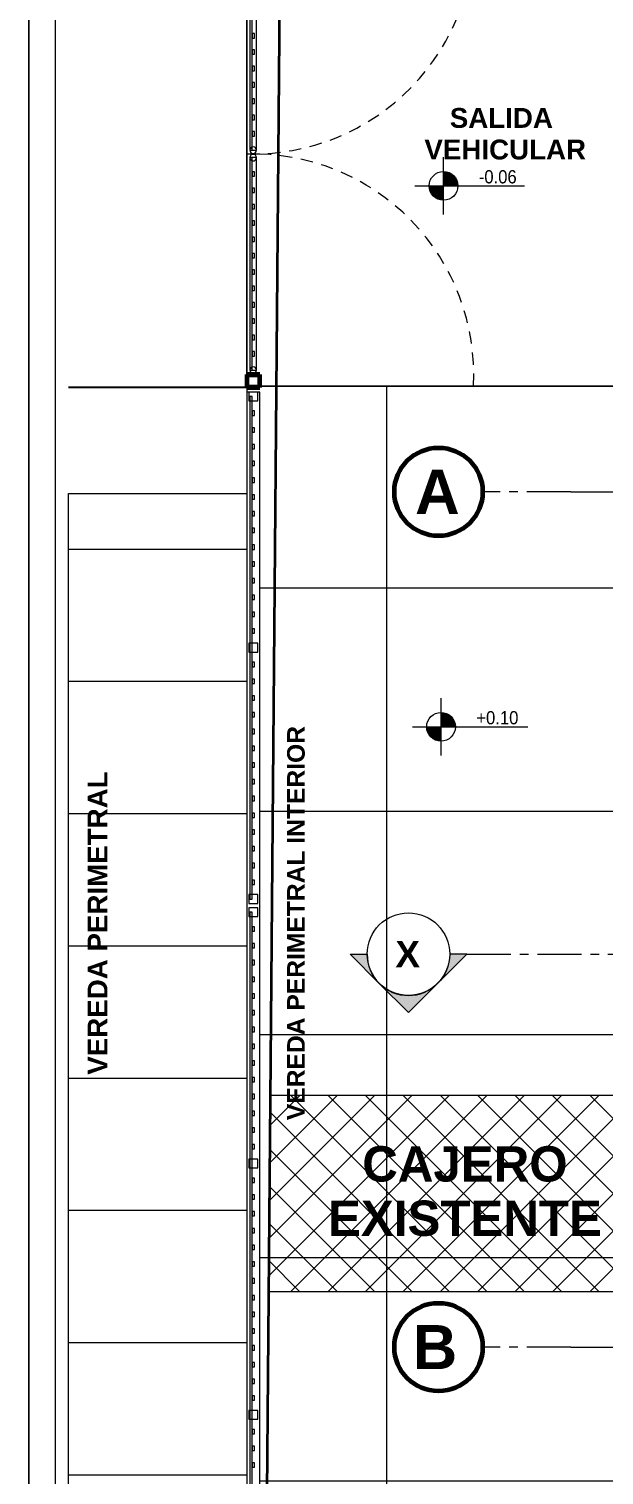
# Model space of a CAD drawing. Header units: inches. Extents: x -38 to 5698, y -33 to 92.
# Drawn here: x -0.3 to 6.22, y 28.5 to 44.9 of the extents above; entities that cross this region are included whole.
import ezdxf

# ---------------------------------------------------------------- set-up
doc = ezdxf.new("R2010")
doc.units = ezdxf.units.IN
doc.header["$MEASUREMENT"] = 0
doc.set_wipeout_variables(frame=1)
doc.header["$PDMODE"] = 1
for name, pattern in [('Hidden Line', [0.195611, 0.141111, -0.0545]), ('Punto & Raya', [0.65, 0.5, -0.075, 0, -0.075]), ('Wipeout_Contour', [1, 0, -1])]:
    doc.linetypes.add(name, pattern=pattern)
for name, color, linetype in [('02 _ ARQ _ ALB _ Ejes Generales', 7, 'Continuous'), ('08 _ STR _ EXT _ 10 Vereda Exterior', 7, 'Continuous'), ('08 _ STR _ EXT _ Cerco Perimetrico', 7, 'Continuous'), ('08 _ STR _ EXT _ Pista exterior', 7, 'Continuous'), ('Dibujo 2D - General', 7, 'Continuous'), ('ESQUEMAS', 7, 'Continuous'), ('Estructura - 03 LOSA', 7, 'Continuous'), ('Estructura - 04 MURO', 253, 'Continuous'), ('Estructura Compleja - Cubiertas', 7, 'Continuous'), ('Interior - Mobiliario', 7, 'Continuous'), ('Marcador - Secciones', 251, 'Continuous'), ('Notas - Textos', 7, 'Continuous')]:
    doc.layers.add(name, color=color, linetype=linetype)
doc.styles.add('Estilo_Generado_1', font='swisseb.ttf')
doc.styles.add('Estilo_Generado_4', font='swisse.ttf')
doc.styles.add('Estilo_Generado_8', font='arialbd.ttf')

msp = doc.modelspace()

# ---------------------------------------------------------------- hatches: boundary and pattern name
at = {"linetype": 'Continuous', "lineweight": 13, "true_color": 0x636466}
for points in [[(4.402, 43.12), (4.564, 43.12), (4.552, 43.182), (4.517, 43.235), (4.464, 43.27), (4.402, 43.283)], [(4.402, 43.12), (4.239, 43.12), (4.251, 43.058), (4.287, 43.005), (4.339, 42.97), (4.402, 42.958)], [(4.374, 36.985), (4.536, 36.985), (4.524, 37.047), (4.489, 37.1), (4.436, 37.135), (4.374, 37.147)], [(4.374, 36.985), (4.211, 36.985), (4.224, 36.922), (4.259, 36.87), (4.312, 36.835), (4.374, 36.822)]]:
    msp.add_hatch(color=251, dxfattribs=at).paths.add_polyline_path(points)
at = {"layer": 'ESQUEMAS', "linetype": 'Continuous', "lineweight": 13}
h = msp.add_hatch(dxfattribs=at)
h.set_pattern_fill('BALDOSA_30X30_0002', color=20, style=0, pattern_type=2)
h.set_pattern_definition([(45, (4.62916, 31.69065), (-0.212132, 0.212132), []), (135, (4.62916, 31.69065), (0.212132, 0.212132), [])])
h.paths.add_polyline_path([(6.841, 30.58), (6.841, 32.802), (2.436, 32.802), (2.417, 30.58)])
at = {"layer": 'Estructura - 03 LOSA', "linetype": 'Continuous', "lineweight": 13}
h = msp.add_hatch(dxfattribs=at)
h.set_pattern_fill('CEMENTO_PULIDO_Y_BRUÑADO_FA', color=251, style=0, pattern_type=2)
h.set_pattern_definition([(360, (3.7574, 18.3027), (0, 2.53199), []), (90, (3.7574, 18.3027), (-3.6, 0), [])])
h.paths.add_polyline_path([(2.17, 26.05), (8.821, 26.05), (8.822, 29.453), (8.822, 30.7), (8.25, 30.7), (8.25, 33.82), (9.07, 33.82), (9.07, 39.9), (23.57, 39.9), (51.57, 39.9), (51.57, 23.382), (52.92, 23.382), (52.92, 40.85), (9.07, 40.85), (2.17, 40.85)])
at = {"layer": 'Marcador - Secciones', "linetype": 'Continuous', "lineweight": 13}
for points in [[(3.342, 34.407), (3.673, 34.075, -0.198912), (3.536, 34.407)], [(4.667, 34.407), (4.473, 34.407, -0.198912), (4.335, 34.075)], [(3.673, 34.075), (4.004, 33.744), (4.335, 34.075, -0.414214)]]:
    msp.add_hatch(color=7, dxfattribs=at).paths.add_polyline_path(points)

# ---------------------------------------------------------------- linework, layer by layer
at = {"color": 251, "linetype": 'Continuous', "lineweight": 13, "true_color": 0x636466}
for p, q in [((4.402, 42.795), (4.402, 43.445)), ((4.077, 43.12), (5.319, 43.12)), ((4.374, 36.66), (4.374, 37.31)), ((4.049, 36.985), (5.36, 36.985))]:
    msp.add_line(p, q, dxfattribs=at)
for centre in [(4.402, 43.12), (4.374, 36.985)]:
    msp.add_circle(centre, 0.163, dxfattribs=at)
at = {"layer": '02 _ ARQ _ ALB _ Ejes Generales', "color": 252, "linetype": 'Punto & Raya', "lineweight": 13}
for p, q in [((5.845, 39.65), (4.845, 39.65)), ((5.845, 39.65), (54.57, 39.65)), ((5.845, 29.95), (4.845, 29.95)), ((5.845, 29.95), (54.57, 29.95))]:
    msp.add_line(p, q, dxfattribs=at)
at = {"layer": '02 _ ARQ _ ALB _ Ejes Generales', "color": 7, "linetype": 'Continuous', "lineweight": 60}
for centre in [(4.345, 39.65), (4.345, 29.95)]:
    msp.add_circle(centre, 0.5, dxfattribs=at)
at = {"layer": '02 _ ARQ _ ALB _ Ejes Generales', "color": 7, "linetype": 'Punto & Raya', "lineweight": 13}
for p in [(5.845, 39.65), (5.845, 39.65), (5.845, 29.95), (5.845, 29.95)]:
    msp.add_point(p, dxfattribs=at)
at = {"layer": '08 _ STR _ EXT _ 10 Vereda Exterior', "color": 7, "linetype": 'Continuous', "lineweight": 13}
for p, q in [((-0.3, 0), (-0.3, 71.641)), ((0, 0), (0, 71.641))]:
    msp.add_line(p, q, dxfattribs=at)
at = {"layer": '08 _ STR _ EXT _ Cerco Perimetrico', "color": 7, "linetype": 'Continuous', "lineweight": 13}
for p, q in [((2.17, 40.982), (2.17, 45.982)), ((2.17, 43.482), (2.32, 43.482))]:
    msp.add_line(p, q, dxfattribs=at)
at = {"layer": '08 _ STR _ EXT _ Cerco Perimetrico', "color": 167, "linetype": 'Continuous', "lineweight": 18, "flags": 128}
for points in [[(2.282, 45.934), (2.207, 45.934), (2.207, 43.525), (2.282, 43.525)], [(2.232, 45.934), (2.207, 45.934), (2.207, 43.525), (2.232, 43.525)], [(2.232, 45.934), (2.207, 45.934), (2.207, 43.525), (2.232, 43.525)], [(2.282, 45.934), (2.207, 45.934), (2.207, 43.525), (2.282, 43.525)], [(2.257, 44.847), (2.232, 44.847), (2.232, 44.797), (2.257, 44.797)], [(2.257, 44.662), (2.232, 44.662), (2.232, 44.612), (2.257, 44.612)], [(2.257, 44.476), (2.232, 44.476), (2.232, 44.426), (2.257, 44.426)], [(2.257, 44.291), (2.232, 44.291), (2.232, 44.241), (2.257, 44.241)], [(2.257, 44.106), (2.232, 44.106), (2.232, 44.056), (2.257, 44.056)], [(2.257, 43.92), (2.232, 43.92), (2.232, 43.87), (2.257, 43.87)], [(2.257, 43.735), (2.232, 43.735), (2.232, 43.685), (2.257, 43.685)], [(2.207, 41.03), (2.282, 41.03), (2.282, 43.44), (2.207, 43.44)], [(2.207, 41.03), (2.232, 41.03), (2.232, 43.44), (2.207, 43.44)], [(2.207, 41.03), (2.232, 41.03), (2.232, 43.44), (2.207, 43.44)], [(2.207, 41.03), (2.282, 41.03), (2.282, 43.44), (2.207, 43.44)], [(2.232, 43.229), (2.257, 43.229), (2.257, 43.279), (2.232, 43.279)], [(2.232, 43.044), (2.257, 43.044), (2.257, 43.094), (2.232, 43.094)], [(2.232, 42.858), (2.257, 42.858), (2.257, 42.908), (2.232, 42.908)], [(2.232, 42.673), (2.257, 42.673), (2.257, 42.723), (2.232, 42.723)], [(2.232, 42.488), (2.257, 42.488), (2.257, 42.538), (2.232, 42.538)], [(2.232, 42.302), (2.257, 42.302), (2.257, 42.352), (2.232, 42.352)], [(2.232, 42.117), (2.257, 42.117), (2.257, 42.167), (2.232, 42.167)], [(2.232, 41.932), (2.257, 41.932), (2.257, 41.982), (2.232, 41.982)], [(2.232, 41.746), (2.257, 41.746), (2.257, 41.796), (2.232, 41.796)], [(2.232, 41.561), (2.257, 41.561), (2.257, 41.611), (2.232, 41.611)], [(2.232, 41.375), (2.257, 41.375), (2.257, 41.425), (2.232, 41.425)], [(2.232, 41.19), (2.257, 41.19), (2.257, 41.24), (2.232, 41.24)]]:
    msp.add_lwpolyline(points, close=True, dxfattribs=at)
for points in [[(2.207, 43.525, 1), (2.282, 43.525, 1)], [(2.282, 43.44, 1), (2.207, 43.44, 1)], [(2.282, 41.03, 1), (2.207, 41.03, 1)]]:
    msp.add_lwpolyline(points, format="xyb", close=True, dxfattribs=at)
at = {"layer": '08 _ STR _ EXT _ Pista exterior', "color": 7, "linetype": 'Continuous', "lineweight": 13, "flags": 128}
msp.add_lwpolyline([(-0.3, 71.64), (-0.3, 0)], dxfattribs=at)
at = {"layer": 'Dibujo 2D - General', "color": 7, "linetype": 'Hidden Line', "lineweight": 13}
msp.add_arc((2.245, 45.982), 2.5, 268.2808, 3.44, dxfattribs=at)
at = {"layer": 'ESQUEMAS', "color": 20, "linetype": 'Continuous', "lineweight": 13, "flags": 128}
msp.add_lwpolyline([(6.841, 30.58), (6.841, 32.802), (2.436, 32.802), (2.417, 30.58)], close=True, dxfattribs=at)
at = {"layer": 'Estructura - 03 LOSA', "color": 7, "linetype": 'Continuous', "lineweight": 18, "flags": 128}
for points in [[(2.17, 40.85), (9.07, 40.85), (9.07, 46.132), (2.17, 46.132)], [(2.17, 26.05), (8.821, 26.05), (8.822, 29.453), (8.822, 30.7), (8.25, 30.7), (8.25, 33.82), (9.07, 33.82), (9.07, 39.9), (23.57, 39.9), (51.57, 39.9), (51.57, 23.382), (52.92, 23.382), (52.92, 40.85), (9.07, 40.85), (2.17, 40.85)]]:
    msp.add_lwpolyline(points, close=True, dxfattribs=at)
at = {"layer": 'Interior - Mobiliario', "color": 7, "linetype": 'Continuous', "lineweight": 60}
for p, q in [((2.32, 40.982), (2.17, 40.982)), ((2.175, 40.977), (2.315, 40.977))]:
    msp.add_line(p, q, dxfattribs=at)
at = {"layer": 'Marcador - Secciones', "color": 251, "linetype": 'Punto & Raya', "lineweight": 13}
msp.add_line((4.667, 34.407), (55.94, 34.407), dxfattribs=at)
at = {"layer": 'Marcador - Secciones', "color": 7, "linetype": 'Continuous', "lineweight": 13, "flags": 128}
for points in [[(3.342, 34.407), (3.536, 34.407, 0.198912), (3.673, 34.075)], [(4.667, 34.407), (4.473, 34.407, -0.198912), (4.335, 34.075)], [(3.673, 34.075, 0.414214), (4.335, 34.075), (4.004, 33.744)]]:
    msp.add_lwpolyline(points, format="xyb", close=True, dxfattribs=at)
at = {"layer": 'Marcador - Secciones', "color": 7, "linetype": 'Continuous', "lineweight": 13}
msp.add_circle((4.004, 34.407), 0.468, dxfattribs=at)

# ---------------------------------------------------------------- texts
at = {"color": 251, "lineweight": 13, "true_color": 0x636466, "char_height": 0.15, "attachment_point": 7, "style": 'Estilo_Generado_4'}
for s, insert in [('\\A1;{\\W0.900000x;\\pql;\\fSwis721 Ex BT|b0|i0|c0|p34;-0.06}', (4.802, 43.146)), ('\\A1;{\\W0.900000x;\\pql;\\fSwis721 Ex BT|b0|i0|c0|p34;+0.10}', (4.774, 37.011))]:
    msp.add_mtext(s, dxfattribs=dict(at, insert=insert))
at = {"layer": '02 _ ARQ _ ALB _ Ejes Generales', "color": 7, "lineweight": 30, "char_height": 0.5, "attachment_point": 1, "style": 'Estilo_Generado_1'}
for s, insert in [('\\A1;{\\pql;\\pt0;\\fSwis721 Ex BT|b1|i0|c0|p34;A}', (4.08, 39.9)), ('\\A1;{\\pql;\\pt0;\\fSwis721 Ex BT|b1|i0|c0|p34;B}', (4.053, 30.2))]:
    msp.add_mtext(s, dxfattribs=dict(at, insert=insert))
at = {"layer": 'ESQUEMAS', "color": 7, "linetype": 'Continuous', "lineweight": 13, "insert": (4.645, 32.228), "char_height": 0.4, "attachment_point": 2, "line_spacing_factor": 0.924085, "style": 'Estilo_Generado_8'}
msp.add_mtext('\\A1;{\\pqc;\\fArial|b1|i0|c0|p34;CAJERO\\P\\pqc;\\fArial|b1|i0|c0|p34;EXISTENTE}', dxfattribs=at)
at = {"layer": 'Marcador - Secciones', "color": 5, "lineweight": 25, "insert": (3.856, 34.257), "char_height": 0.3, "attachment_point": 7, "style": 'Estilo_Generado_1'}
msp.add_mtext('\\A1;{\\pql;\\pt0;\\fSwis721 Ex BT|b1|i0|c0|p34;X}', dxfattribs=at)
at = {"layer": 'Notas - Textos', "color": 251, "linetype": 'Continuous', "lineweight": 13, "insert": (5.058, 44.003), "char_height": 0.225, "attachment_point": 2, "line_spacing_factor": 0.955521, "style": 'Estilo_Generado_1'}
msp.add_mtext('\\A1;{\\pqc;\\fSwis721 Ex BT|b1|i0|c0|p34;SALIDA\\P\\pqc;\\fSwis721 Ex BT|b1|i0|c0|p34; VEHICULAR}', dxfattribs=at)
at = {"layer": 'Notas - Textos', "color": 251, "linetype": 'Continuous', "lineweight": 13, "insert": (2.628, 34.759), "char_height": 0.2, "attachment_point": 2, "rotation": 90, "style": 'Estilo_Generado_1'}
msp.add_mtext('\\A1;{\\pqc;\\fSwis721 Ex BT|b1|i0|c0|p34;VEREDA PERIMETRAL\\fSwis721 Ex BT|b1|i0|c0|p34; INTERIOR}', dxfattribs=at)

# ---------------------------------------------------------------- next in the draw order: wipeouts: each hides what was drawn before it
at = {"color": 254, "linetype": 'Wipeout_Contour', "lineweight": 0, "ltscale": 83.023543}
msp.add_wipeout([(2.17, 39.632), (0.15, 39.632), (0.15, 1.5), (2.17, 1.5)], dxfattribs=at).dxf.layer = 'Estructura Compleja - Cubiertas'

# ---------------------------------------------------------------- next in the draw order: hatches: boundary and pattern name
at = {"layer": 'Estructura Compleja - Cubiertas', "linetype": 'Continuous', "lineweight": 13}
h = msp.add_hatch(dxfattribs=at)
h.set_pattern_fill('CEMENTO_PULIDO_1_50X3_00_69', color=252, style=0, pattern_type=2)
h.set_pattern_definition([(0, (0, 0), (0, 1.5), []), (90, (0, 0), (-3, 0), [])])
h.paths.add_polyline_path([(2.17, 39.632), (0.15, 39.632), (0.15, 1.5), (2.17, 1.5)])

# ---------------------------------------------------------------- next in the draw order: linework, layer by layer
at = {"layer": 'Estructura Compleja - Cubiertas', "color": 252, "linetype": 'Continuous', "lineweight": 13, "flags": 128}
for points in [[(0.15, 1.5), (0.15, 39.632)], [(0.15, 39.632), (2.17, 39.632)], [(2.17, 39.632), (2.17, 1.5)]]:
    msp.add_lwpolyline(points, dxfattribs=at)

# ---------------------------------------------------------------- next in the draw order: texts
at = {"layer": 'Notas - Textos', "color": 251, "linetype": 'Continuous', "lineweight": 13, "insert": (0.366, 34.759), "char_height": 0.225, "attachment_point": 2, "rotation": 90, "style": 'Estilo_Generado_1'}
msp.add_mtext('\\A1;{\\pqc;\\fSwis721 Ex BT|b1|i0|c0|p34;VEREDA PERIMETRAL}', dxfattribs=at)

# ---------------------------------------------------------------- next in the draw order: wipeouts: each hides what was drawn before it
at = {"color": 254, "linetype": 'Wipeout_Contour', "lineweight": 0, "ltscale": 128.743211}
msp.add_wipeout([(2.17, 40.782), (2.17, 23.432), (2.32, 23.432), (2.32, 40.782)], dxfattribs=at).dxf.layer = 'Estructura - 04 MURO'

# ---------------------------------------------------------------- next in the draw order: linework, layer by layer
at = {"layer": '08 _ STR _ EXT _ Cerco Perimetrico', "color": 167, "linetype": 'Continuous', "lineweight": 18, "flags": 128}
for points in [[(2.295, 40.782), (2.195, 40.782), (2.195, 40.682), (2.295, 40.682)], [(2.232, 40.732), (2.207, 40.732), (2.207, 35.032), (2.232, 35.032)], [(2.232, 40.732), (2.207, 40.732), (2.207, 35.032), (2.232, 35.032)], [(2.257, 40.567), (2.232, 40.567), (2.232, 40.517), (2.257, 40.517)], [(2.257, 40.377), (2.232, 40.377), (2.232, 40.327), (2.257, 40.327)], [(2.257, 40.187), (2.232, 40.187), (2.232, 40.137), (2.257, 40.137)], [(2.257, 39.997), (2.232, 39.997), (2.232, 39.947), (2.257, 39.947)], [(2.257, 39.807), (2.232, 39.807), (2.232, 39.757), (2.257, 39.757)], [(2.257, 39.617), (2.232, 39.617), (2.232, 39.567), (2.257, 39.567)], [(2.257, 39.427), (2.232, 39.427), (2.232, 39.377), (2.257, 39.377)], [(2.257, 39.237), (2.232, 39.237), (2.232, 39.187), (2.257, 39.187)], [(2.257, 39.047), (2.232, 39.047), (2.232, 38.997), (2.257, 38.997)], [(2.257, 38.857), (2.232, 38.857), (2.232, 38.807), (2.257, 38.807)], [(2.257, 38.667), (2.232, 38.667), (2.232, 38.617), (2.257, 38.617)], [(2.257, 38.477), (2.232, 38.477), (2.232, 38.427), (2.257, 38.427)], [(2.257, 38.287), (2.232, 38.287), (2.232, 38.237), (2.257, 38.237)], [(2.257, 38.097), (2.232, 38.097), (2.232, 38.047), (2.257, 38.047)], [(2.295, 37.932), (2.195, 37.932), (2.195, 37.832), (2.295, 37.832)], [(2.257, 37.717), (2.232, 37.717), (2.232, 37.667), (2.257, 37.667)], [(2.257, 37.527), (2.232, 37.527), (2.232, 37.477), (2.257, 37.477)], [(2.257, 37.337), (2.232, 37.337), (2.232, 37.287), (2.257, 37.287)], [(2.257, 37.147), (2.232, 37.147), (2.232, 37.097), (2.257, 37.097)], [(2.257, 36.957), (2.232, 36.957), (2.232, 36.907), (2.257, 36.907)], [(2.257, 36.767), (2.232, 36.767), (2.232, 36.717), (2.257, 36.717)], [(2.257, 36.577), (2.232, 36.577), (2.232, 36.527), (2.257, 36.527)], [(2.257, 36.387), (2.232, 36.387), (2.232, 36.337), (2.257, 36.337)], [(2.257, 36.197), (2.232, 36.197), (2.232, 36.147), (2.257, 36.147)], [(2.257, 36.007), (2.232, 36.007), (2.232, 35.957), (2.257, 35.957)], [(2.257, 35.817), (2.232, 35.817), (2.232, 35.767), (2.257, 35.767)], [(2.257, 35.627), (2.232, 35.627), (2.232, 35.577), (2.257, 35.577)], [(2.257, 35.437), (2.232, 35.437), (2.232, 35.387), (2.257, 35.387)], [(2.257, 35.247), (2.232, 35.247), (2.232, 35.197), (2.257, 35.197)], [(2.295, 35.082), (2.195, 35.082), (2.195, 34.982), (2.295, 34.982)], [(2.295, 34.932), (2.195, 34.932), (2.195, 34.832), (2.295, 34.832)], [(2.232, 34.882), (2.207, 34.882), (2.207, 23.482), (2.232, 23.482)], [(2.232, 34.882), (2.207, 34.882), (2.207, 23.482), (2.232, 23.482)], [(2.257, 34.717), (2.232, 34.717), (2.232, 34.667), (2.257, 34.667)], [(2.257, 34.527), (2.232, 34.527), (2.232, 34.477), (2.257, 34.477)], [(2.257, 34.337), (2.232, 34.337), (2.232, 34.287), (2.257, 34.287)], [(2.257, 34.147), (2.232, 34.147), (2.232, 34.097), (2.257, 34.097)], [(2.257, 33.957), (2.232, 33.957), (2.232, 33.907), (2.257, 33.907)], [(2.257, 33.767), (2.232, 33.767), (2.232, 33.717), (2.257, 33.717)], [(2.257, 33.577), (2.232, 33.577), (2.232, 33.527), (2.257, 33.527)], [(2.257, 33.387), (2.232, 33.387), (2.232, 33.337), (2.257, 33.337)], [(2.257, 33.197), (2.232, 33.197), (2.232, 33.147), (2.257, 33.147)], [(2.257, 33.007), (2.232, 33.007), (2.232, 32.957), (2.257, 32.957)], [(2.257, 32.817), (2.232, 32.817), (2.232, 32.767), (2.257, 32.767)], [(2.257, 32.627), (2.232, 32.627), (2.232, 32.577), (2.257, 32.577)], [(2.257, 32.437), (2.232, 32.437), (2.232, 32.387), (2.257, 32.387)], [(2.257, 32.247), (2.232, 32.247), (2.232, 32.197), (2.257, 32.197)], [(2.295, 32.082), (2.195, 32.082), (2.195, 31.982), (2.295, 31.982)], [(2.257, 31.867), (2.232, 31.867), (2.232, 31.817), (2.257, 31.817)], [(2.257, 31.677), (2.232, 31.677), (2.232, 31.627), (2.257, 31.627)], [(2.257, 31.487), (2.232, 31.487), (2.232, 31.437), (2.257, 31.437)], [(2.257, 31.297), (2.232, 31.297), (2.232, 31.247), (2.257, 31.247)], [(2.257, 31.107), (2.232, 31.107), (2.232, 31.057), (2.257, 31.057)], [(2.257, 30.917), (2.232, 30.917), (2.232, 30.867), (2.257, 30.867)], [(2.257, 30.727), (2.232, 30.727), (2.232, 30.677), (2.257, 30.677)], [(2.257, 30.537), (2.232, 30.537), (2.232, 30.487), (2.257, 30.487)], [(2.257, 30.347), (2.232, 30.347), (2.232, 30.297), (2.257, 30.297)], [(2.257, 30.157), (2.232, 30.157), (2.232, 30.107), (2.257, 30.107)], [(2.257, 29.967), (2.232, 29.967), (2.232, 29.917), (2.257, 29.917)], [(2.257, 29.777), (2.232, 29.777), (2.232, 29.727), (2.257, 29.727)], [(2.257, 29.587), (2.232, 29.587), (2.232, 29.537), (2.257, 29.537)], [(2.257, 29.397), (2.232, 29.397), (2.232, 29.347), (2.257, 29.347)], [(2.295, 29.232), (2.195, 29.232), (2.195, 29.132), (2.295, 29.132)], [(2.257, 29.017), (2.232, 29.017), (2.232, 28.967), (2.257, 28.967)], [(2.257, 28.827), (2.232, 28.827), (2.232, 28.777), (2.257, 28.777)], [(2.257, 28.637), (2.232, 28.637), (2.232, 28.587), (2.257, 28.587)]]:
    msp.add_lwpolyline(points, close=True, dxfattribs=at)
at = {"layer": 'Dibujo 2D - General', "color": 214, "linetype": 'Continuous', "lineweight": 25}
msp.add_line((2.17, 40.832), (0.15, 40.832), dxfattribs=at)
at = {"layer": 'Dibujo 2D - General', "color": 1, "linetype": 'Continuous', "lineweight": 35}
msp.add_lwpolyline([(2.766, 71.615), (2.17, 1.5), (70.458, 1.5), (71.312, 70.818)], close=True, dxfattribs=at)
at = {"layer": 'Dibujo 2D - General', "color": 7, "linetype": 'Hidden Line', "lineweight": 13}
msp.add_arc((2.245, 40.982), 2.5, 356.969, 91.7192, dxfattribs=at)
at = {"layer": 'Estructura - 04 MURO', "color": 7, "linetype": 'Continuous', "lineweight": 13, "flags": 128}
for points in [[(2.17, 40.782), (2.17, 23.432)], [(2.32, 40.782), (2.17, 40.782)], [(2.32, 23.432), (2.32, 40.782)]]:
    msp.add_lwpolyline(points, dxfattribs=at)
at = {"layer": 'Interior - Mobiliario', "color": 7, "linetype": 'Continuous', "lineweight": 60}
for p, q in [((2.17, 40.982), (2.17, 40.832)), ((2.175, 40.837), (2.175, 40.977)), ((2.315, 40.977), (2.315, 40.837)), ((2.32, 40.832), (2.32, 40.982)), ((2.17, 40.832), (2.32, 40.832)), ((2.315, 40.837), (2.175, 40.837))]:
    msp.add_line(p, q, dxfattribs=at)

doc.saveas('drawing.dxf')
